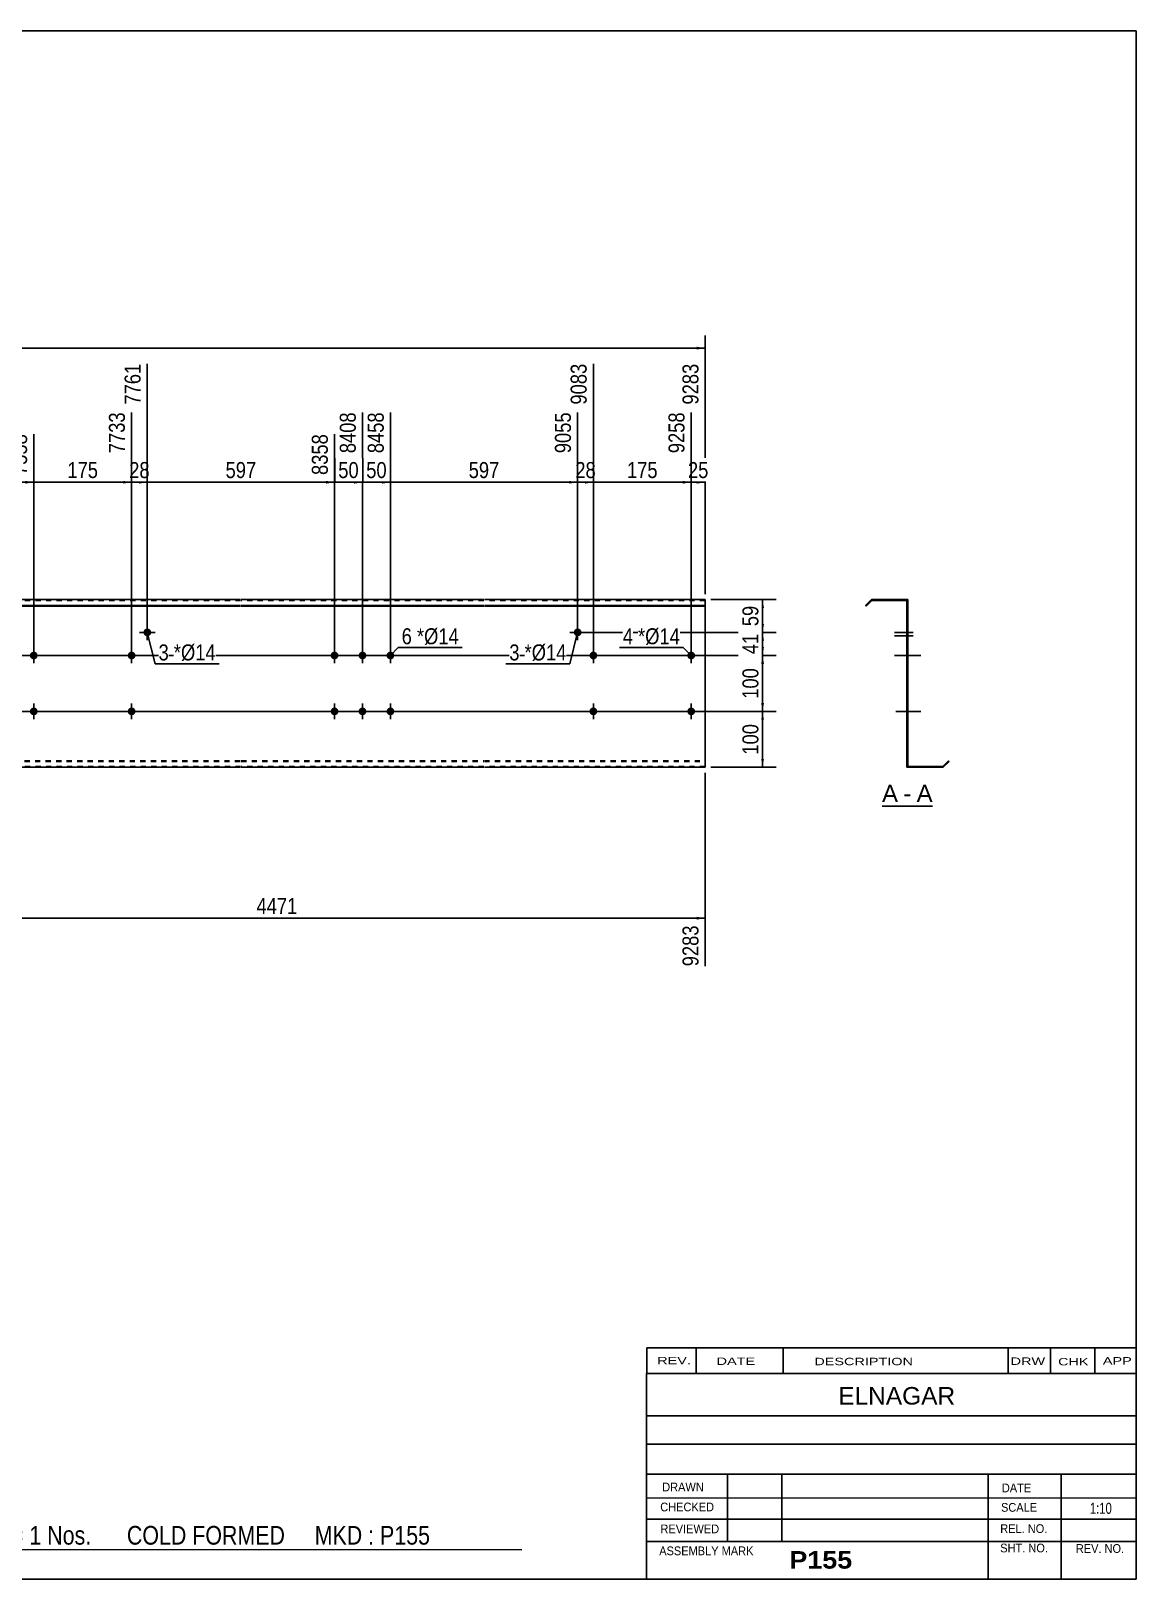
# Model space of a CAD drawing. Header units: millimetres. Extents: x -60 to 343, y -160 to 117.
# Drawn here: x 145.1 to 342.8, y -160.2 to 116.8 of the extents above; entities that cross this region are included whole.
import ezdxf

# ---------------------------------------------------------------- set-up
doc = ezdxf.new("R2010")
doc.units = ezdxf.units.MM
doc.linetypes.add('DXK_LINE_DOT1', pattern=[1.8814, 0.9407, -0.9407])
doc.styles.add('Arial', font='ARIAL.TTF', dxfattribs={"height": 0.2})
doc.styles.add('Arial Bold', font='ARIALBD.TTF', dxfattribs={"height": 0.2})
doc.styles.add('Arial Narrow', font='ARIALN.TTF', dxfattribs={"height": 0.2})

# ---------------------------------------------------------------- blocks, each defined once
blk = doc.blocks.new('Unknown-629092138-2024')
at = {"color": 5, "linetype": 'Continuous'}
for p, q in [((342.8, 116.75), (-57.2, 116.75)), ((-57.2, 116.75), (-57.2, -160.25)), ((342.8, -160.25), (342.8, 116.75)), ((-57.2, -160.25), (342.8, -160.25))]:
    blk.add_line(p, q, dxfattribs=at)
at = {"color": 174, "linetype": 'Continuous', "style": 'Arial'}
blk.add_text('Tekla structures', height=1.9102, rotation=90, dxfattribs=at).set_placement((-57.7, -159.75))
blk = doc.blocks.new('Unknown-629092138-12 - 1239')
at = {"color": 7, "linetype": 'Continuous'}
blk.add_line((297.37, -21.95), (306.4, -21.95), dxfattribs=at)
at = {"color": 0, "linetype": 'Continuous'}
blk.add_wipeout([(300.21, -21.2), (300.21, -18), (297.37, -18), (297.37, -21.2)], dxfattribs=at)
blk.add_wipeout([(302.6, -21.2), (302.6, -18), (301.17, -18), (301.17, -21.2)], dxfattribs=at)
at = {"color": 96, "linetype": 'Continuous', "style": 'Arial'}
blk.add_text('A', height=3.06, dxfattribs=at).set_placement((297.37, -21.2))
at = {"color": 0, "linetype": 'Continuous'}
blk.add_wipeout([(306.4, -21.2), (306.4, -18), (303.56, -18), (303.56, -21.2)], dxfattribs=at)
at = {"color": 96, "linetype": 'Continuous', "style": 'Arial'}
for s, p in [('A', (303.56, -21.2)), ('-', (301.17, -21.2))]:
    blk.add_text(s, height=3.06, dxfattribs=at).set_placement(p)
blk = doc.blocks.new('Bolt-629092138-1223 - 1203')
at = {"linetype": 'Continuous'}
for points in [[(198.73, 5, -1), (200.13, 5, -1)], [(203.73, 5, -1), (205.13, 5, -1)], [(208.73, 5, -1), (210.13, 5, -1)], [(198.73, -5, -1), (200.13, -5, -1)], [(203.73, -5, -1), (205.13, -5, -1)], [(208.73, -5, -1), (210.13, -5, -1)]]:
    blk.add_hatch(color=3, dxfattribs=at).paths.add_polyline_path(points)
at = {"color": 3, "linetype": 'Continuous'}
for p, q in [((199.43, 3.6), (199.43, 6.4)), ((204.43, 3.6), (204.43, 6.4)), ((209.43, 3.6), (209.43, 6.4)), ((198.03, 5), (200.83, 5)), ((203.03, 5), (205.83, 5)), ((208.03, 5), (210.83, 5)), ((198.03, -5), (200.83, -5)), ((199.43, -6.4), (199.43, -3.6)), ((203.03, -5), (205.83, -5)), ((204.43, -6.4), (204.43, -3.6)), ((208.03, -5), (210.83, -5)), ((209.43, -6.4), (209.43, -3.6))]:
    blk.add_line(p, q, dxfattribs=at)
blk = doc.blocks.new('Part-629092138-1218 - 1203')
at = {"color": 2, "linetype": 'Continuous'}
for p, q in [((0, -15), (0, 15)), ((15.6, 15), (0, 15)), ((0, 13.94), (15.6, 13.94)), ((59.09, 15), (15.7, 15)), ((15.7, 13.94), (59.09, 13.94)), ((96.13, 15), (59.19, 15)), ((59.19, 13.94), (96.13, 13.94)), ((128.83, 15), (96.23, 15)), ((96.23, 13.94), (128.83, 13.94)), ((182.63, 15), (128.93, 15)), ((128.93, 13.94), (182.63, 13.94)), ((226.13, 15), (182.73, 15)), ((182.73, 13.94), (226.13, 13.94)), ((265.73, 15), (226.23, 15)), ((226.23, 13.94), (265.73, 13.94)), ((265.73, 15), (265.73, -15)), ((0, 13.83), (15.6, 13.83)), ((15.7, 13.83), (59.09, 13.83)), ((59.19, 13.83), (96.13, 13.83)), ((96.23, 13.83), (128.83, 13.83)), ((128.93, 13.83), (182.63, 13.83)), ((182.73, 13.83), (226.13, 13.83)), ((226.23, 13.83), (265.73, 13.83)), ((15.6, -15), (0, -15)), ((59.09, -15), (15.7, -15)), ((96.13, -15), (59.19, -15)), ((128.83, -15), (96.23, -15)), ((182.63, -15), (128.93, -15)), ((226.13, -15), (182.73, -15)), ((265.73, -15), (226.23, -15))]:
    blk.add_line(p, q, dxfattribs=at)
at = {"color": 7, "linetype": 'DXK_LINE_DOT1'}
for p, q in [((15.6, 14.85), (0, 14.85)), ((59.09, 14.85), (15.7, 14.85)), ((96.13, 14.85), (59.19, 14.85)), ((128.83, 14.85), (96.23, 14.85)), ((182.63, 14.85), (128.93, 14.85)), ((226.13, 14.85), (182.73, 14.85)), ((265.73, 14.85), (226.23, 14.85)), ((0, -13.83), (15.6, -13.83)), ((15.7, -13.83), (59.09, -13.83)), ((59.19, -13.83), (96.13, -13.83)), ((96.23, -13.83), (128.83, -13.83)), ((128.93, -13.83), (182.63, -13.83)), ((182.73, -13.83), (226.13, -13.83)), ((226.23, -13.83), (265.73, -13.83)), ((0, -13.94), (15.6, -13.94)), ((15.6, -14.85), (0, -14.85)), ((15.7, -13.94), (59.09, -13.94)), ((59.09, -14.85), (15.7, -14.85)), ((59.19, -13.94), (96.13, -13.94)), ((96.13, -14.85), (59.19, -14.85)), ((96.23, -13.94), (128.83, -13.94)), ((128.83, -14.85), (96.23, -14.85)), ((128.93, -13.94), (182.63, -13.94)), ((182.63, -14.85), (128.93, -14.85)), ((182.73, -13.94), (226.13, -13.94)), ((226.13, -14.85), (182.73, -14.85)), ((226.23, -13.94), (265.73, -13.94)), ((265.73, -14.85), (226.23, -14.85))]:
    blk.add_line(p, q, dxfattribs=at)
blk = doc.blocks.new('Bolt-629092138-1224 - 1203')
at = {"linetype": 'Continuous'}
blk.add_hatch(color=3, dxfattribs=at).paths.add_polyline_path([(165.24, 9.14, -1), (166.64, 9.14, -1)])
at = {"color": 3, "linetype": 'Continuous'}
for p, q in [((164.54, 9.14), (167.34, 9.14)), ((165.94, 7.74), (165.94, 10.54))]:
    blk.add_line(p, q, dxfattribs=at)
blk = doc.blocks.new('Bolt-629092138-1225 - 1203')
at = {"linetype": 'Continuous'}
blk.add_hatch(color=3, dxfattribs=at).paths.add_polyline_path([(162.43, 5, -1), (163.83, 5, -1)])
at = {"color": 3, "linetype": 'Continuous'}
for p, q in [((163.13, 3.6), (163.13, 6.4)), ((161.73, 5), (164.53, 5))]:
    blk.add_line(p, q, dxfattribs=at)
blk = doc.blocks.new('Bolt-629092138-1226 - 1203')
at = {"linetype": 'Continuous'}
blk.add_hatch(color=3, dxfattribs=at).paths.add_polyline_path([(163.83, -5, -1), (162.43, -5, -1)])
at = {"color": 3, "linetype": 'Continuous'}
for p, q in [((164.53, -5), (161.73, -5)), ((163.13, -3.6), (163.13, -6.4))]:
    blk.add_line(p, q, dxfattribs=at)
blk = doc.blocks.new('Bolt-629092138-1227 - 1203')
at = {"linetype": 'Continuous'}
blk.add_hatch(color=3, dxfattribs=at).paths.add_polyline_path([(242.22, 9.14, -1), (243.62, 9.14, -1)])
at = {"color": 3, "linetype": 'Continuous'}
for p, q in [((241.52, 9.14), (244.32, 9.14)), ((242.92, 7.74), (242.92, 10.54))]:
    blk.add_line(p, q, dxfattribs=at)
blk = doc.blocks.new('Bolt-629092138-1228 - 1203')
at = {"linetype": 'Continuous'}
blk.add_hatch(color=3, dxfattribs=at).paths.add_polyline_path([(245.03, 5, -1), (246.43, 5, -1)])
at = {"color": 3, "linetype": 'Continuous'}
for p, q in [((245.73, 3.6), (245.73, 6.4)), ((244.33, 5), (247.13, 5))]:
    blk.add_line(p, q, dxfattribs=at)
blk = doc.blocks.new('Bolt-629092138-1229 - 1203')
at = {"linetype": 'Continuous'}
blk.add_hatch(color=3, dxfattribs=at).paths.add_polyline_path([(246.43, -5, -1), (245.03, -5, -1)])
at = {"color": 3, "linetype": 'Continuous'}
for p, q in [((247.13, -5), (244.33, -5)), ((245.73, -3.6), (245.73, -6.4))]:
    blk.add_line(p, q, dxfattribs=at)
blk = doc.blocks.new('Bolt-629092138-1230 - 1203')
at = {"linetype": 'Continuous'}
for points in [[(144.93, 5, -1), (146.33, 5, -1)], [(262.53, 5, -1), (263.93, 5, -1)]]:
    blk.add_hatch(color=3, dxfattribs=at).paths.add_polyline_path(points)
at = {"color": 3, "linetype": 'Continuous'}
for p, q in [((145.63, 3.6), (145.63, 6.4)), ((263.23, 3.6), (263.23, 6.4)), ((147.03, 5), (144.23, 5)), ((264.63, 5), (261.83, 5))]:
    blk.add_line(p, q, dxfattribs=at)
blk = doc.blocks.new('Bolt-629092138-1231 - 1203')
at = {"linetype": 'Continuous'}
for points in [[(144.93, -5, -1), (146.33, -5, -1)], [(262.53, -5, -1), (263.93, -5, -1)]]:
    blk.add_hatch(color=3, dxfattribs=at).paths.add_polyline_path(points)
at = {"color": 3, "linetype": 'Continuous'}
for p, q in [((147.03, -5), (144.23, -5)), ((145.63, -6.4), (145.63, -3.6)), ((264.63, -5), (261.83, -5)), ((263.23, -6.4), (263.23, -3.6))]:
    blk.add_line(p, q, dxfattribs=at)
blk = doc.blocks.new('Part-629092138-1241 - 1239')
at = {"color": 2, "linetype": 'Continuous'}
for p, q in [((295.46, 15), (294.4, 13.94)), ((294.4, 13.94), (294.51, 13.83)), ((294.51, 13.83), (295.52, 14.85)), ((295.46, 15), (301.96, 15)), ((295.52, 14.85), (301.81, 14.85)), ((301.81, 14.85), (301.81, -15)), ((301.96, -14.85), (301.96, 15)), ((309.27, -13.83), (308.25, -14.85)), ((309.37, -13.94), (309.27, -13.83)), ((308.31, -15), (301.81, -15)), ((308.25, -14.85), (301.96, -14.85)), ((308.31, -15), (309.37, -13.94))]:
    blk.add_line(p, q, dxfattribs=at)
blk = doc.blocks.new('Bolt-629092138-1242 - 1239')
at = {"linetype": 'Continuous'}
for points in [[(301.81, 5.7), (301.81, 4.3), (301.96, 4.3), (301.96, 5.7)], [(301.81, 5.7), (301.81, 4.3), (301.96, 4.3), (301.96, 5.7)], [(301.81, 5.7), (301.81, 4.3), (301.96, 4.3), (301.96, 5.7)], [(301.81, -4.3), (301.81, -5.7), (301.96, -5.7), (301.96, -4.3)], [(301.81, -4.3), (301.81, -5.7), (301.96, -5.7), (301.96, -4.3)], [(301.81, -4.3), (301.81, -5.7), (301.96, -5.7), (301.96, -4.3)]]:
    blk.add_hatch(color=3, dxfattribs=at).paths.add_polyline_path(points)
at = {"color": 3, "linetype": 'Continuous'}
for p, q in [((301.96, 5.7), (301.81, 5.7)), ((301.96, 5.7), (301.81, 5.7)), ((301.96, 5.7), (301.81, 5.7)), ((303.26, 5), (299.96, 5)), ((303.26, 5), (299.96, 5)), ((303.26, 5), (299.96, 5)), ((301.96, 4.3), (301.81, 4.3)), ((301.96, 4.3), (301.81, 4.3)), ((301.96, 4.3), (301.81, 4.3)), ((303.26, -5), (299.96, -5)), ((303.26, -5), (299.96, -5)), ((303.26, -5), (299.96, -5)), ((301.96, -4.3), (301.81, -4.3)), ((301.96, -4.3), (301.81, -4.3)), ((301.96, -4.3), (301.81, -4.3)), ((301.96, -5.7), (301.81, -5.7)), ((301.96, -5.7), (301.81, -5.7)), ((301.96, -5.7), (301.81, -5.7))]:
    blk.add_line(p, q, dxfattribs=at)
blk = doc.blocks.new('Bolt-629092138-1243 - 1239')
at = {"linetype": 'Continuous'}
blk.add_hatch(color=3, dxfattribs=at).paths.add_polyline_path([(301.81, 9.23), (301.81, 7.83), (301.96, 7.83), (301.96, 9.23)])
at = {"color": 3, "linetype": 'Continuous'}
for p, q in [((302.91, 8.53), (299.61, 8.53)), ((301.96, 9.23), (301.81, 9.23)), ((301.96, 7.83), (301.81, 7.83))]:
    blk.add_line(p, q, dxfattribs=at)
blk = doc.blocks.new('Bolt-629092138-1244 - 1239')
at = {"linetype": 'Continuous'}
blk.add_hatch(color=3, dxfattribs=at).paths.add_polyline_path([(301.81, 5.7), (301.81, 4.3), (301.96, 4.3), (301.96, 5.7)])
at = {"color": 3, "linetype": 'Continuous'}
for p, q in [((301.96, 5.7), (301.81, 5.7)), ((302.91, 5), (299.61, 5)), ((301.96, 4.3), (301.81, 4.3))]:
    blk.add_line(p, q, dxfattribs=at)
blk = doc.blocks.new('Bolt-629092138-1245 - 1239')
at = {"linetype": 'Continuous'}
blk.add_hatch(color=3, dxfattribs=at).paths.add_polyline_path([(301.96, -5.7), (301.96, -4.3), (301.81, -4.3), (301.81, -5.7)])
at = {"color": 3, "linetype": 'Continuous'}
for p, q in [((301.96, -4.3), (301.81, -4.3)), ((302.76, -5), (301.81, -5)), ((301.96, -5.7), (301.81, -5.7))]:
    blk.add_line(p, q, dxfattribs=at)
blk = doc.blocks.new('Bolt-629092138-1246 - 1239')
at = {"linetype": 'Continuous'}
for points in [[(301.81, 5.7), (301.81, 4.3), (301.96, 4.3), (301.96, 5.7)], [(301.81, 5.7), (301.81, 4.3), (301.96, 4.3), (301.96, 5.7)], [(301.81, 5.7), (301.81, 4.3), (301.96, 4.3), (301.96, 5.7)], [(301.81, -4.3), (301.81, -5.7), (301.96, -5.7), (301.96, -4.3)], [(301.81, -4.3), (301.81, -5.7), (301.96, -5.7), (301.96, -4.3)], [(301.81, -4.3), (301.81, -5.7), (301.96, -5.7), (301.96, -4.3)]]:
    blk.add_hatch(color=3, dxfattribs=at).paths.add_polyline_path(points)
at = {"color": 3, "linetype": 'Continuous'}
for p, q in [((301.96, 5.7), (301.81, 5.7)), ((301.96, 5.7), (301.81, 5.7)), ((301.96, 5.7), (301.81, 5.7)), ((303.26, 5), (299.96, 5)), ((303.26, 5), (299.96, 5)), ((303.26, 5), (299.96, 5)), ((301.96, 4.3), (301.81, 4.3)), ((301.96, 4.3), (301.81, 4.3)), ((301.96, 4.3), (301.81, 4.3)), ((303.26, -5), (299.96, -5)), ((303.26, -5), (299.96, -5)), ((303.26, -5), (299.96, -5)), ((301.96, -4.3), (301.81, -4.3)), ((301.96, -4.3), (301.81, -4.3)), ((301.96, -4.3), (301.81, -4.3)), ((301.96, -5.7), (301.81, -5.7)), ((301.96, -5.7), (301.81, -5.7)), ((301.96, -5.7), (301.81, -5.7))]:
    blk.add_line(p, q, dxfattribs=at)
blk = doc.blocks.new('Bolt-629092138-1247 - 1239')
at = {"linetype": 'Continuous'}
blk.add_hatch(color=3, dxfattribs=at).paths.add_polyline_path([(301.81, 9.84), (301.81, 8.44), (301.96, 8.44), (301.96, 9.84)])
at = {"color": 3, "linetype": 'Continuous'}
for p, q in [((302.91, 9.14), (299.61, 9.14)), ((301.96, 9.84), (301.81, 9.84)), ((301.96, 8.44), (301.81, 8.44))]:
    blk.add_line(p, q, dxfattribs=at)
blk = doc.blocks.new('Bolt-629092138-1248 - 1239')
at = {"linetype": 'Continuous'}
blk.add_hatch(color=3, dxfattribs=at).paths.add_polyline_path([(301.81, 5.7), (301.81, 4.3), (301.96, 4.3), (301.96, 5.7)])
at = {"color": 3, "linetype": 'Continuous'}
for p, q in [((301.96, 5.7), (301.81, 5.7)), ((302.91, 5), (299.61, 5)), ((301.96, 4.3), (301.81, 4.3))]:
    blk.add_line(p, q, dxfattribs=at)
blk = doc.blocks.new('Bolt-629092138-1249 - 1239')
at = {"linetype": 'Continuous'}
blk.add_hatch(color=3, dxfattribs=at).paths.add_polyline_path([(301.96, -5.7), (301.96, -4.3), (301.81, -4.3), (301.81, -5.7)])
at = {"color": 3, "linetype": 'Continuous'}
for p, q in [((301.96, -4.3), (301.81, -4.3)), ((302.76, -5), (301.81, -5)), ((301.96, -5.7), (301.81, -5.7))]:
    blk.add_line(p, q, dxfattribs=at)
blk = doc.blocks.new('Bolt-629092138-1250 - 1239')
at = {"linetype": 'Continuous'}
blk.add_hatch(color=3, dxfattribs=at).paths.add_polyline_path([(301.81, 9.84), (301.81, 8.44), (301.96, 8.44), (301.96, 9.84)])
at = {"color": 3, "linetype": 'Continuous'}
for p, q in [((302.91, 9.14), (299.61, 9.14)), ((301.96, 9.84), (301.81, 9.84)), ((301.96, 8.44), (301.81, 8.44))]:
    blk.add_line(p, q, dxfattribs=at)
blk = doc.blocks.new('Bolt-629092138-1251 - 1239')
at = {"linetype": 'Continuous'}
blk.add_hatch(color=3, dxfattribs=at).paths.add_polyline_path([(301.81, 5.7), (301.81, 4.3), (301.96, 4.3), (301.96, 5.7)])
at = {"color": 3, "linetype": 'Continuous'}
for p, q in [((301.96, 5.7), (301.81, 5.7)), ((302.91, 5), (299.61, 5)), ((301.96, 4.3), (301.81, 4.3))]:
    blk.add_line(p, q, dxfattribs=at)
blk = doc.blocks.new('Bolt-629092138-1252 - 1239')
at = {"linetype": 'Continuous'}
blk.add_hatch(color=3, dxfattribs=at).paths.add_polyline_path([(301.96, -5.7), (301.96, -4.3), (301.81, -4.3), (301.81, -5.7)])
at = {"color": 3, "linetype": 'Continuous'}
for p, q in [((301.96, -4.3), (301.81, -4.3)), ((302.76, -5), (301.81, -5)), ((301.96, -5.7), (301.81, -5.7))]:
    blk.add_line(p, q, dxfattribs=at)
blk = doc.blocks.new('Bolt-629092138-1253 - 1239')
at = {"linetype": 'Continuous'}
blk.add_hatch(color=3, dxfattribs=at).paths.add_polyline_path([(301.81, 5.7), (301.81, 4.3), (301.96, 4.3), (301.96, 5.7)])
blk.add_hatch(color=3, dxfattribs=at).paths.add_polyline_path([(301.81, 5.7), (301.81, 4.3), (301.96, 4.3), (301.96, 5.7)])
at = {"color": 3, "linetype": 'Continuous'}
for p, q in [((301.81, 5.7), (301.96, 5.7)), ((301.81, 5.7), (301.96, 5.7)), ((301.01, 5), (304.31, 5)), ((301.01, 5), (304.31, 5)), ((301.81, 4.3), (301.96, 4.3)), ((301.81, 4.3), (301.96, 4.3))]:
    blk.add_line(p, q, dxfattribs=at)
blk = doc.blocks.new('Bolt-629092138-1254 - 1239')
at = {"linetype": 'Continuous'}
blk.add_hatch(color=3, dxfattribs=at).paths.add_polyline_path([(301.81, -4.3), (301.81, -5.7), (301.96, -5.7), (301.96, -4.3)])
blk.add_hatch(color=3, dxfattribs=at).paths.add_polyline_path([(301.81, -4.3), (301.81, -5.7), (301.96, -5.7), (301.96, -4.3)])
at = {"color": 3, "linetype": 'Continuous'}
for p, q in [((301.01, -5), (304.31, -5)), ((301.01, -5), (304.31, -5)), ((301.81, -4.3), (301.96, -4.3)), ((301.81, -4.3), (301.96, -4.3)), ((301.81, -5.7), (301.96, -5.7)), ((301.81, -5.7), (301.96, -5.7))]:
    blk.add_line(p, q, dxfattribs=at)
blk = doc.blocks.new('Bolt-629092138-1255 - 1239')
at = {"linetype": 'Continuous'}
for points in [[(301.96, 4.3), (301.96, 5.7), (301.81, 5.7), (301.81, 4.3)], [(301.96, -5.7), (301.96, -4.3), (301.81, -4.3), (301.81, -5.7)]]:
    blk.add_hatch(color=3, dxfattribs=at).paths.add_polyline_path(points)
at = {"color": 3, "linetype": 'Continuous'}
for p, q in [((301.96, 5.7), (301.81, 5.7)), ((301.96, 5), (299.81, 5)), ((301.96, 4.3), (301.81, 4.3)), ((301.96, -5), (299.81, -5)), ((301.96, -4.3), (301.81, -4.3)), ((301.96, -5.7), (301.81, -5.7))]:
    blk.add_line(p, q, dxfattribs=at)
blk = doc.blocks.new('StraightDimension-629092138-1279 - 1203')
at = {"linetype": 'Continuous'}
blk.add_hatch(color=7, dxfattribs=at).paths.add_polyline_path([(144.13, 36.25), (145.63, 36), (144.13, 35.75)])
at = {"color": 7, "linetype": 'Continuous'}
for p, q in [((79.44, -4), (79.44, 57.21)), ((145.63, 6), (145.63, 44.61)), ((79.44, 36), (145.63, 36))]:
    blk.add_line(p, q, dxfattribs=at)
at = {"color": 0, "linetype": 'Continuous'}
blk.add_wipeout([(145.03, 45.21), (140.83, 45.21), (140.83, 36.7), (145.03, 36.7)], dxfattribs=at)
at = {"color": 0}
blk.add_wipeout([(116.79, 36.15), (116.79, 40.35), (108.28, 40.35), (108.28, 36.15)], dxfattribs=at)
at = {"color": 3, "linetype": 'Continuous', "style": 'Arial Narrow'}
blk.add_text('7558', height=2.863, rotation=90.0002, dxfattribs=at).set_placement((144.43, 37.3))
at = {"color": 3, "style": 'Arial Narrow'}
blk.add_text('6475', height=2.863, dxfattribs=at).set_placement((108.88, 36.75))
blk = doc.blocks.new('StraightDimension-629092138-1353 - 1203')
at = {"linetype": 'Continuous'}
for points in [[(275.75, 3.5), (276, 5), (276.25, 3.5)], [(276.25, -3.5), (276, -5), (275.75, -3.5)]]:
    blk.add_hatch(color=7, dxfattribs=at).paths.add_polyline_path(points)
at = {"color": 7, "linetype": 'Continuous'}
for p, q in [((43.4, 5), (278.4, 5)), ((276, -5), (276, 5)), ((43.4, -5), (278.4, -5))]:
    blk.add_line(p, q, dxfattribs=at)
at = {"color": 0}
blk.add_wipeout([(275.85, 3.34), (271.65, 3.34), (271.65, -3.34), (275.85, -3.34)], dxfattribs=at)
at = {"color": 3, "style": 'Arial Narrow'}
blk.add_text('100', height=2.863, rotation=90.0002, dxfattribs=at).set_placement((275.25, -2.74))
blk = doc.blocks.new('StraightDimension-629092138-1354 - 1203')
at = {"linetype": 'Continuous'}
for points in [[(275.75, -6.5), (276, -5), (276.25, -6.5)], [(276.25, -13.5), (276, -15), (275.75, -13.5)]]:
    blk.add_hatch(color=7, dxfattribs=at).paths.add_polyline_path(points)
at = {"color": 7, "linetype": 'Continuous'}
for p, q in [((43.4, -5), (278.4, -5)), ((276, -15), (276, -5)), ((266.73, -15), (278.4, -15))]:
    blk.add_line(p, q, dxfattribs=at)
at = {"color": 0}
blk.add_wipeout([(275.85, -6.66), (271.65, -6.66), (271.65, -13.34), (275.85, -13.34)], dxfattribs=at)
at = {"color": 3, "style": 'Arial Narrow'}
blk.add_text('100', height=2.863, rotation=90.0002, dxfattribs=at).set_placement((275.25, -12.74))
blk = doc.blocks.new('StraightDimension-629092138-1395 - 1203')
at = {"linetype": 'Continuous'}
for points in [[(1.5, 59.75), (0, 60), (1.5, 60.25)], [(264.23, 60.25), (265.73, 60), (264.23, 59.75)]]:
    blk.add_hatch(color=7, dxfattribs=at).paths.add_polyline_path(points)
at = {"color": 7, "linetype": 'Continuous'}
for p, q in [((0, 16), (0, 62.25)), ((265.73, 16), (265.73, 62.25)), ((0, 60), (265.73, 60))]:
    blk.add_line(p, q, dxfattribs=at)
at = {"color": 0}
blk.add_wipeout([(137.12, 60.15), (137.12, 64.35), (128.61, 64.35), (128.61, 60.15)], dxfattribs=at)
at = {"color": 3, "style": 'Arial Narrow'}
blk.add_text('9283', height=2.863, dxfattribs=at).set_placement((129.21, 60.75))
blk = doc.blocks.new('StraightDimension-629092138-1277 - 1203')
at = {"linetype": 'Continuous'}
blk.add_hatch(color=7, dxfattribs=at).paths.add_polyline_path([(164.44, 36.25), (165.94, 36), (164.44, 35.75)])
at = {"color": 7, "linetype": 'Continuous'}
for p, q in [((165.94, 10.14), (165.94, 57.21)), ((163.13, 6), (163.13, 48.51)), ((163.13, 36), (165.94, 36))]:
    blk.add_line(p, q, dxfattribs=at)
at = {"color": 0, "linetype": 'Continuous'}
blk.add_wipeout([(165.34, 57.81), (161.14, 57.81), (161.14, 49.3), (165.34, 49.3)], dxfattribs=at)
at = {"color": 0}
blk.add_wipeout([(166.96, 36.15), (166.96, 40.35), (162.1, 40.35), (162.1, 36.15)], dxfattribs=at)
at = {"color": 3, "linetype": 'Continuous', "style": 'Arial Narrow'}
blk.add_text('7761', height=2.863, rotation=90.0002, dxfattribs=at).set_placement((164.74, 49.9))
at = {"color": 3, "style": 'Arial Narrow'}
blk.add_text('28', height=2.863, dxfattribs=at).set_placement((162.7, 36.75))
blk = doc.blocks.new('StraightDimension-629092138-1274 - 1203')
at = {"linetype": 'Continuous'}
blk.add_hatch(color=7, dxfattribs=at).paths.add_polyline_path([(207.93, 36.25), (209.43, 36), (207.93, 35.75)])
at = {"color": 7, "linetype": 'Continuous'}
for p, q in [((204.43, 6), (204.43, 48.51)), ((209.43, 6), (209.43, 48.51)), ((204.43, 36), (209.43, 36))]:
    blk.add_line(p, q, dxfattribs=at)
at = {"color": 0}
blk.add_wipeout([(209.36, 36.15), (209.36, 40.35), (204.5, 40.35), (204.5, 36.15)], dxfattribs=at)
at = {"color": 0, "linetype": 'Continuous'}
blk.add_wipeout([(208.83, 49.11), (204.63, 49.11), (204.63, 40.6), (208.83, 40.6)], dxfattribs=at)
at = {"color": 3, "linetype": 'Continuous', "style": 'Arial Narrow'}
blk.add_text('8458', height=2.863, rotation=90.0002, dxfattribs=at).set_placement((208.23, 41.2))
at = {"color": 3, "style": 'Arial Narrow'}
blk.add_text('50', height=2.863, dxfattribs=at).set_placement((205.1, 36.75))
blk = doc.blocks.new('StraightDimension-629092138-1351 - 1203')
at = {"linetype": 'Continuous'}
for points in [[(275.75, 13.5), (276, 15), (276.25, 13.5)], [(276.25, 10.64), (276, 9.14), (275.75, 10.64)]]:
    blk.add_hatch(color=7, dxfattribs=at).paths.add_polyline_path(points)
at = {"color": 7, "linetype": 'Continuous'}
for p, q in [((266.73, 15), (278.4, 15)), ((276, 9.14), (276, 15)), ((243.92, 9.14), (278.4, 9.14))]:
    blk.add_line(p, q, dxfattribs=at)
at = {"color": 0}
blk.add_wipeout([(275.85, 14.5), (271.65, 14.5), (271.65, 9.64), (275.85, 9.64)], dxfattribs=at)
at = {"color": 3, "style": 'Arial Narrow'}
blk.add_text('59', height=2.863, rotation=90.0002, dxfattribs=at).set_placement((275.25, 10.24))
blk = doc.blocks.new('StraightDimension-629092138-1272 - 1203')
at = {"linetype": 'Continuous'}
blk.add_hatch(color=7, dxfattribs=at).paths.add_polyline_path([(244.23, 36.25), (245.73, 36), (244.23, 35.75)])
at = {"color": 7, "linetype": 'Continuous'}
for p, q in [((245.73, 6), (245.73, 57.21)), ((242.92, 10.14), (242.92, 48.51)), ((242.92, 36), (245.73, 36))]:
    blk.add_line(p, q, dxfattribs=at)
at = {"color": 0, "linetype": 'Continuous'}
blk.add_wipeout([(245.13, 57.81), (240.93, 57.81), (240.93, 49.3), (245.13, 49.3)], dxfattribs=at)
at = {"color": 0}
blk.add_wipeout([(246.75, 36.15), (246.75, 40.35), (241.9, 40.35), (241.9, 36.15)], dxfattribs=at)
at = {"color": 3, "linetype": 'Continuous', "style": 'Arial Narrow'}
blk.add_text('9083', height=2.863, rotation=90.0002, dxfattribs=at).set_placement((244.53, 49.9))
at = {"color": 3, "style": 'Arial Narrow'}
blk.add_text('28', height=2.863, dxfattribs=at).set_placement((242.5, 36.75))
blk = doc.blocks.new('StraightDimension-629092138-1270 - 1203')
at = {"linetype": 'Continuous'}
blk.add_hatch(color=7, dxfattribs=at).paths.add_polyline_path([(264.23, 36.25), (265.73, 36), (264.23, 35.75)])
at = {"color": 7, "linetype": 'Continuous'}
for p, q in [((265.73, 16), (265.73, 57.21)), ((263.23, 6), (263.23, 48.51)), ((263.23, 36), (265.73, 36))]:
    blk.add_line(p, q, dxfattribs=at)
at = {"color": 0, "linetype": 'Continuous'}
blk.add_wipeout([(265.13, 57.81), (260.93, 57.81), (260.93, 49.3), (265.13, 49.3)], dxfattribs=at)
at = {"color": 0}
blk.add_wipeout([(266.91, 36.15), (266.91, 40.35), (262.05, 40.35), (262.05, 36.15)], dxfattribs=at)
at = {"color": 3, "linetype": 'Continuous', "style": 'Arial Narrow'}
blk.add_text('9283', height=2.863, rotation=90.0002, dxfattribs=at).set_placement((264.53, 49.9))
at = {"color": 3, "style": 'Arial Narrow'}
blk.add_text('25', height=2.863, dxfattribs=at).set_placement((262.65, 36.75))
blk = doc.blocks.new('StraightDimension-629092138-1271 - 1203')
at = {"linetype": 'Continuous'}
blk.add_hatch(color=7, dxfattribs=at).paths.add_polyline_path([(261.73, 36.25), (263.23, 36), (261.73, 35.75)])
at = {"color": 7, "linetype": 'Continuous'}
for p, q in [((245.73, 6), (245.73, 57.21)), ((263.23, 6), (263.23, 48.51)), ((245.73, 36), (263.23, 36))]:
    blk.add_line(p, q, dxfattribs=at)
at = {"color": 0}
blk.add_wipeout([(257.82, 36.15), (257.82, 40.35), (251.14, 40.35), (251.14, 36.15)], dxfattribs=at)
at = {"color": 0, "linetype": 'Continuous'}
blk.add_wipeout([(262.63, 49.11), (258.43, 49.11), (258.43, 40.6), (262.63, 40.6)], dxfattribs=at)
at = {"color": 3, "linetype": 'Continuous', "style": 'Arial Narrow'}
blk.add_text('9258', height=2.863, rotation=90.0002, dxfattribs=at).set_placement((262.03, 41.2))
at = {"color": 3, "style": 'Arial Narrow'}
blk.add_text('175', height=2.863, dxfattribs=at).set_placement((251.74, 36.75))
blk = doc.blocks.new('StraightDimension-629092138-1273 - 1203')
at = {"linetype": 'Continuous'}
blk.add_hatch(color=7, dxfattribs=at).paths.add_polyline_path([(241.42, 36.25), (242.92, 36), (241.42, 35.75)])
at = {"color": 7, "linetype": 'Continuous'}
for p, q in [((209.43, 6), (209.43, 48.51)), ((242.92, 10.14), (242.92, 48.51)), ((209.43, 36), (242.92, 36))]:
    blk.add_line(p, q, dxfattribs=at)
at = {"color": 0, "linetype": 'Continuous'}
blk.add_wipeout([(242.32, 49.11), (238.12, 49.11), (238.12, 40.6), (242.32, 40.6)], dxfattribs=at)
at = {"color": 0}
blk.add_wipeout([(229.52, 36.15), (229.52, 40.35), (222.83, 40.35), (222.83, 36.15)], dxfattribs=at)
at = {"color": 3, "linetype": 'Continuous', "style": 'Arial Narrow'}
blk.add_text('9055', height=2.863, rotation=90.0002, dxfattribs=at).set_placement((241.72, 41.2))
at = {"color": 3, "style": 'Arial Narrow'}
blk.add_text('597', height=2.863, dxfattribs=at).set_placement((223.43, 36.75))
blk = doc.blocks.new('StraightDimension-629092138-1275 - 1203')
at = {"linetype": 'Continuous'}
blk.add_hatch(color=7, dxfattribs=at).paths.add_polyline_path([(202.93, 36.25), (204.43, 36), (202.93, 35.75)])
at = {"color": 7, "linetype": 'Continuous'}
for p, q in [((204.43, 6), (204.43, 48.51)), ((199.43, 6), (199.43, 44.61)), ((199.43, 36), (204.43, 36))]:
    blk.add_line(p, q, dxfattribs=at)
at = {"color": 0}
blk.add_wipeout([(204.36, 36.15), (204.36, 40.35), (199.5, 40.35), (199.5, 36.15)], dxfattribs=at)
at = {"color": 0, "linetype": 'Continuous'}
blk.add_wipeout([(203.83, 49.11), (199.63, 49.11), (199.63, 40.6), (203.83, 40.6)], dxfattribs=at)
at = {"color": 3, "linetype": 'Continuous', "style": 'Arial Narrow'}
blk.add_text('8408', height=2.863, rotation=90.0002, dxfattribs=at).set_placement((203.23, 41.2))
at = {"color": 3, "style": 'Arial Narrow'}
blk.add_text('50', height=2.863, dxfattribs=at).set_placement((200.1, 36.75))
blk = doc.blocks.new('StraightDimension-629092138-1276 - 1203')
at = {"linetype": 'Continuous'}
blk.add_hatch(color=7, dxfattribs=at).paths.add_polyline_path([(197.93, 36.25), (199.43, 36), (197.93, 35.75)])
at = {"color": 7, "linetype": 'Continuous'}
for p, q in [((165.94, 10.14), (165.94, 57.21)), ((199.43, 6), (199.43, 44.61)), ((165.94, 36), (199.43, 36))]:
    blk.add_line(p, q, dxfattribs=at)
at = {"color": 0, "linetype": 'Continuous'}
blk.add_wipeout([(198.83, 45.21), (194.63, 45.21), (194.63, 36.7), (198.83, 36.7)], dxfattribs=at)
at = {"color": 0}
blk.add_wipeout([(186.02, 36.15), (186.02, 40.35), (179.34, 40.35), (179.34, 36.15)], dxfattribs=at)
at = {"color": 3, "linetype": 'Continuous', "style": 'Arial Narrow'}
blk.add_text('8358', height=2.863, rotation=90.0002, dxfattribs=at).set_placement((198.23, 37.3))
at = {"color": 3, "style": 'Arial Narrow'}
blk.add_text('597', height=2.863, dxfattribs=at).set_placement((179.94, 36.75))
blk = doc.blocks.new('StraightDimension-629092138-1278 - 1203')
at = {"linetype": 'Continuous'}
blk.add_hatch(color=7, dxfattribs=at).paths.add_polyline_path([(161.63, 36.25), (163.13, 36), (161.63, 35.75)])
at = {"color": 7, "linetype": 'Continuous'}
for p, q in [((163.13, 6), (163.13, 48.51)), ((145.63, 6), (145.63, 44.61)), ((145.63, 36), (163.13, 36))]:
    blk.add_line(p, q, dxfattribs=at)
at = {"color": 0}
blk.add_wipeout([(157.72, 36.15), (157.72, 40.35), (151.04, 40.35), (151.04, 36.15)], dxfattribs=at)
at = {"color": 0, "linetype": 'Continuous'}
blk.add_wipeout([(162.53, 49.11), (158.33, 49.11), (158.33, 40.6), (162.53, 40.6)], dxfattribs=at)
at = {"color": 3, "linetype": 'Continuous', "style": 'Arial Narrow'}
blk.add_text('7733', height=2.863, rotation=90.0002, dxfattribs=at).set_placement((161.93, 41.2))
at = {"color": 3, "style": 'Arial Narrow'}
blk.add_text('175', height=2.863, dxfattribs=at).set_placement((151.64, 36.75))
blk = doc.blocks.new('StraightDimension-629092138-1327 - 1203')
at = {"linetype": 'Continuous'}
blk.add_hatch(color=7, dxfattribs=at).paths.add_polyline_path([(264.23, -41.75), (265.73, -42), (264.23, -42.25)])
at = {"color": 7, "linetype": 'Continuous'}
for p, q in [((112.53, -6), (112.53, -50.61)), ((265.73, -16), (265.73, -50.61)), ((112.53, -42), (265.73, -42))]:
    blk.add_line(p, q, dxfattribs=at)
at = {"color": 0}
blk.add_wipeout([(193.39, -41.85), (193.39, -37.65), (184.87, -37.65), (184.87, -41.85)], dxfattribs=at)
at = {"color": 0, "linetype": 'Continuous'}
blk.add_wipeout([(265.13, -42.7), (260.93, -42.7), (260.93, -51.21), (265.13, -51.21)], dxfattribs=at)
at = {"color": 3, "style": 'Arial Narrow'}
blk.add_text('4471', height=2.863, dxfattribs=at).set_placement((185.47, -41.25))
at = {"color": 3, "linetype": 'Continuous', "style": 'Arial Narrow'}
blk.add_text('9283', height=2.863, rotation=90.0002, dxfattribs=at).set_placement((264.53, -50.61))
blk = doc.blocks.new('StraightDimension-629092138-1352 - 1203')
at = {"linetype": 'Continuous'}
for points in [[(275.75, 7.64), (276, 9.14), (276.25, 7.64)], [(276.25, 6.5), (276, 5), (275.75, 6.5)]]:
    blk.add_hatch(color=7, dxfattribs=at).paths.add_polyline_path(points)
at = {"color": 7, "linetype": 'Continuous'}
for p, q in [((243.92, 9.14), (278.4, 9.14)), ((276, 5), (276, 9.14)), ((43.4, 5), (278.4, 5))]:
    blk.add_line(p, q, dxfattribs=at)
at = {"color": 0}
blk.add_wipeout([(275.85, 9.5), (271.65, 9.5), (271.65, 4.64), (275.85, 4.64)], dxfattribs=at)
at = {"color": 3, "style": 'Arial Narrow'}
blk.add_text('41', height=2.863, rotation=90.0002, dxfattribs=at).set_placement((275.25, 5.24))
blk = doc.blocks.new('CBS_CALLOFF-629092138-2089')
at = {"color": 7, "linetype": 'Continuous'}
blk.add_line((116.68, -154.98), (232.91, -155), dxfattribs=at)
at = {"color": 3, "linetype": 'Continuous', "style": 'Arial Narrow'}
blk.add_text('QTY= 1 Nos.      COLD FORMED     MKD : P155', height=3.3405, dxfattribs=at).set_placement((133.68, -154.09))
blk = doc.blocks.new('CBS_NAME_BLOG-629092138-2090')
at = {"color": 7, "linetype": 'Continuous'}
for p, q in [((255.21, -123.5), (342.73, -123.5)), ((255.21, -160.21), (255.21, -123.5)), ((255.21, -131.04), (342.73, -131.04)), ((255.28, -136.09), (342.8, -136.09)), ((255.21, -141.46), (342.73, -141.46)), ((269.73, -153.57), (269.73, -141.47)), ((279.42, -153.54), (279.42, -141.47)), ((316.33, -160.21), (316.33, -141.48)), ((329.38, -160.21), (329.38, -141.47)), ((255.22, -145.76), (342.8, -145.74)), ((255.21, -149.51), (342.73, -149.51)), ((255.21, -153.55), (342.73, -153.55)), ((255.21, -160.25), (342.8, -160.25))]:
    blk.add_line(p, q, dxfattribs=at)
at = {"color": 3, "linetype": 'Continuous', "style": 'Arial'}
blk.add_text('ELNAGAR', height=3.133, dxfattribs=at).set_placement((289.53, -129.03))
at = {"color": 3, "linetype": 'Continuous'}
for s, height, style, width, p in [('DRAWN', 1.566, 'Arial', 0.9, (258.04, -144.57)), ('DATE', 1.566, 'Arial', 0.9, (318.8, -144.73)), ('CHECKED', 1.566, 'Arial', 0.9, (257.69, -148.14)), ('SCALE', 1.566, 'Arial', 0.9, (318.65, -148.21)), ('1:10', 1.957, 'Arial Narrow', 0.9, (334.54, -148.57)), ('REVIEWED', 1.566, 'Arial', 0.9, (257.73, -152.06)), ('REL. NO.', 1.566, 'Arial', 0.9, (318.51, -152.01)), ('ASSEMBLY MARK', 1.5663, 'Arial', 0.9, (257.51, -155.99)), ('SHT. NO.', 1.566, 'Arial', 0.9, (318.51, -155.48)), ('REV. NO.', 1.566, 'Arial', 0.9, (332.03, -155.57)), ('P155', 3.131, 'Arial Bold', 1.1, (280.79, -158.39))]:
    blk.add_text(s, height=height, dxfattribs=dict(at, style=style, width=width)).set_placement(p)
blk = doc.blocks.new('CBS_REVISION-629092138-2091')
at = {"color": 7, "linetype": 'Continuous'}
for p, q in [((255.29, -118.87), (342.79, -118.87)), ((255.29, -118.87), (255.29, -123.5)), ((264.09, -118.87), (264.09, -123.5)), ((279.68, -118.87), (279.68, -123.44)), ((319.94, -118.87), (319.94, -123.5)), ((327.48, -118.87), (327.48, -123.5)), ((335.43, -118.87), (335.43, -123.5)), ((255.29, -123.5), (342.79, -123.5))]:
    blk.add_line(p, q, dxfattribs=at)
at = {"color": 7, "style": 'Arial Narrow', "width": 1.7}
for s, height, p in [('REV.', 1.326, (257.15, -121.82)), ('DATE', 1.326, (267.78, -121.94)), ('DESCRIPTION', 1.3257, (285.26, -121.99)), ('DRW', 1.326, (320.37, -121.93)), ('CHK', 1.326, (328.86, -122.02)), ('APP', 1.326, (336.86, -121.87))]:
    blk.add_text(s, height=height, dxfattribs=at).set_placement(p)
blk = doc.blocks.new('Mark-629092138-1433 - 1203')
at = {"color": 0}
blk.add_wipeout([(213.27, 7.01), (213.27, 10.01), (211.44, 10.01), (211.44, 7.01)], dxfattribs=at)
blk.add_wipeout([(213.27, 7.01), (213.27, 10.01), (211.44, 10.01), (211.44, 7.01)], dxfattribs=at)
at = {"color": 7, "linetype": 'Continuous'}
blk.add_line((209.43, 5), (210.84, 6.41), dxfattribs=at)
at = {"color": 0}
blk.add_wipeout([(215.45, 7.01), (215.45, 10.01), (214.17, 10.01), (214.17, 7.01)], dxfattribs=at)
blk.add_wipeout([(215.45, 7.01), (215.45, 10.01), (214.17, 10.01), (214.17, 7.01)], dxfattribs=at)
at = {"color": 3, "style": 'Arial Narrow'}
blk.add_text('6', height=2.86, dxfattribs=at).set_placement((211.44, 7.01))
at = {"color": 0}
blk.add_wipeout([(221.66, 7.01), (221.66, 10.01), (215.45, 10.01), (215.45, 7.01)], dxfattribs=at)
blk.add_wipeout([(221.66, 7.01), (221.66, 10.01), (215.45, 10.01), (215.45, 7.01)], dxfattribs=at)
at = {"color": 7, "linetype": 'Continuous'}
blk.add_line((210.84, 6.41), (222.26, 6.41), dxfattribs=at)
at = {"color": 3, "style": 'Arial Narrow'}
for s, height, p in [('*', 2.86, (214.17, 7.01)), ('Ø14', 2.863, (215.45, 7.01))]:
    blk.add_text(s, height=height, dxfattribs=at).set_placement(p)
blk = doc.blocks.new('MarkSet-629092138-1428 - 1203')
at = {"color": 0}
blk.add_wipeout([(252.82, 7.01), (252.82, 10.01), (251, 10.01), (251, 7.01)], dxfattribs=at)
blk.add_wipeout([(252.82, 7.01), (252.82, 10.01), (251, 10.01), (251, 7.01)], dxfattribs=at)
blk.add_wipeout([(255, 7.01), (255, 10.01), (253.72, 10.01), (253.72, 7.01)], dxfattribs=at)
blk.add_wipeout([(255, 7.01), (255, 10.01), (253.72, 10.01), (253.72, 7.01)], dxfattribs=at)
at = {"color": 3, "style": 'Arial Narrow'}
blk.add_text('4', height=2.86, dxfattribs=at).set_placement((251, 7.01))
at = {"color": 0}
blk.add_wipeout([(261.22, 7.01), (261.22, 10.01), (255, 10.01), (255, 7.01)], dxfattribs=at)
blk.add_wipeout([(261.22, 7.01), (261.22, 10.01), (255, 10.01), (255, 7.01)], dxfattribs=at)
at = {"color": 7, "linetype": 'Continuous'}
for p in [(250.4, 6.41), (263.23, 5)]:
    blk.add_line(p, (261.82, 6.41), dxfattribs=at)
at = {"color": 3, "style": 'Arial Narrow'}
for s, height, p in [('*', 2.86, (253.72, 7.01)), ('Ø14', 2.863, (255, 7.01))]:
    blk.add_text(s, height=height, dxfattribs=at).set_placement(p)
blk = doc.blocks.new('MarkSet-629092138-1415 - 1203')
at = {"color": 0}
blk.add_wipeout([(169.78, 4.12), (169.78, 7.12), (167.95, 7.12), (167.95, 4.12)], dxfattribs=at)
blk.add_wipeout([(169.78, 4.12), (169.78, 7.12), (167.95, 7.12), (167.95, 4.12)], dxfattribs=at)
at = {"color": 7, "linetype": 'Continuous'}
blk.add_line((165.94, 9.14), (167.35, 3.52), dxfattribs=at)
at = {"color": 0}
blk.add_wipeout([(171.96, 4.12), (171.96, 7.12), (170.68, 7.12), (170.68, 4.12)], dxfattribs=at)
blk.add_wipeout([(171.96, 4.12), (171.96, 7.12), (170.68, 7.12), (170.68, 4.12)], dxfattribs=at)
at = {"color": 3, "style": 'Arial Narrow'}
blk.add_text('3', height=2.86, dxfattribs=at).set_placement((167.95, 4.12))
at = {"color": 0}
blk.add_wipeout([(178.17, 4.12), (178.17, 7.12), (171.96, 7.12), (171.96, 4.12)], dxfattribs=at)
blk.add_wipeout([(178.17, 4.12), (178.17, 7.12), (171.96, 7.12), (171.96, 4.12)], dxfattribs=at)
at = {"color": 7, "linetype": 'Continuous'}
blk.add_line((167.35, 3.52), (178.77, 3.52), dxfattribs=at)
at = {"color": 3, "style": 'Arial Narrow'}
for s, height, p in [('*', 2.86, (170.68, 4.12)), ('Ø14', 2.863, (171.96, 4.12))]:
    blk.add_text(s, height=height, dxfattribs=at).set_placement(p)
blk = doc.blocks.new('MarkSet-629092138-1422 - 1203')
at = {"color": 0}
blk.add_wipeout([(232.52, 4.12), (232.52, 7.12), (230.69, 7.12), (230.69, 4.12)], dxfattribs=at)
blk.add_wipeout([(232.52, 4.12), (232.52, 7.12), (230.69, 7.12), (230.69, 4.12)], dxfattribs=at)
blk.add_wipeout([(234.7, 4.12), (234.7, 7.12), (233.42, 7.12), (233.42, 4.12)], dxfattribs=at)
blk.add_wipeout([(234.7, 4.12), (234.7, 7.12), (233.42, 7.12), (233.42, 4.12)], dxfattribs=at)
at = {"color": 3, "style": 'Arial Narrow'}
blk.add_text('3', height=2.86, dxfattribs=at).set_placement((230.69, 4.12))
at = {"color": 0}
blk.add_wipeout([(240.91, 4.12), (240.91, 7.12), (234.7, 7.12), (234.7, 4.12)], dxfattribs=at)
blk.add_wipeout([(240.91, 4.12), (240.91, 7.12), (234.7, 7.12), (234.7, 4.12)], dxfattribs=at)
at = {"color": 7, "linetype": 'Continuous'}
for p in [(242.92, 9.14), (230.09, 3.52)]:
    blk.add_line(p, (241.51, 3.52), dxfattribs=at)
at = {"color": 3, "style": 'Arial Narrow'}
for s, height, p in [('*', 2.86, (233.42, 4.12)), ('Ø14', 2.863, (234.7, 4.12))]:
    blk.add_text(s, height=height, dxfattribs=at).set_placement(p)

msp = doc.modelspace()

# ---------------------------------------------------------------- block references
for name in ['Unknown-629092138-2024', 'Part-629092138-1218 - 1203', 'Part-629092138-1241 - 1239', 'Bolt-629092138-1224 - 1203', 'Bolt-629092138-1227 - 1203', 'Bolt-629092138-1247 - 1239', 'Bolt-629092138-1250 - 1239', 'Bolt-629092138-1243 - 1239', 'Bolt-629092138-1230 - 1203', 'Bolt-629092138-1225 - 1203', 'Bolt-629092138-1223 - 1203', 'Bolt-629092138-1228 - 1203', 'Bolt-629092138-1244 - 1239', 'Bolt-629092138-1248 - 1239', 'Bolt-629092138-1251 - 1239', 'Bolt-629092138-1255 - 1239', 'Bolt-629092138-1242 - 1239', 'Bolt-629092138-1246 - 1239', 'Bolt-629092138-1253 - 1239', 'Bolt-629092138-1231 - 1203', 'Bolt-629092138-1226 - 1203', 'Bolt-629092138-1229 - 1203', 'Bolt-629092138-1254 - 1239', 'Bolt-629092138-1245 - 1239', 'Bolt-629092138-1249 - 1239', 'Bolt-629092138-1252 - 1239', 'CBS_REVISION-629092138-2091', 'CBS_NAME_BLOG-629092138-2090', 'CBS_CALLOFF-629092138-2089']:
    msp.add_blockref(name, (0, 0))

# ---------------------------------------------------------------- next in the draw order: block references
for name in ['StraightDimension-629092138-1279 - 1203', 'Unknown-629092138-12 - 1239']:
    msp.add_blockref(name, (0, 0))

# ---------------------------------------------------------------- next in the draw order: block references
for name in ['StraightDimension-629092138-1395 - 1203', 'StraightDimension-629092138-1353 - 1203']:
    msp.add_blockref(name, (0, 0))

# ---------------------------------------------------------------- next in the draw order: block references
for name in ['StraightDimension-629092138-1277 - 1203', 'StraightDimension-629092138-1274 - 1203', 'StraightDimension-629092138-1351 - 1203', 'StraightDimension-629092138-1354 - 1203']:
    msp.add_blockref(name, (0, 0))

# ---------------------------------------------------------------- next in the draw order: block references
for name in ['StraightDimension-629092138-1272 - 1203', 'StraightDimension-629092138-1270 - 1203', 'StraightDimension-629092138-1278 - 1203', 'StraightDimension-629092138-1275 - 1203', 'StraightDimension-629092138-1327 - 1203']:
    msp.add_blockref(name, (0, 0))

# ---------------------------------------------------------------- next in the draw order: block references
for name in ['StraightDimension-629092138-1276 - 1203', 'StraightDimension-629092138-1271 - 1203', 'StraightDimension-629092138-1273 - 1203']:
    msp.add_blockref(name, (0, 0))

# ---------------------------------------------------------------- next in the draw order: block references
msp.add_blockref('StraightDimension-629092138-1352 - 1203', (0, 0))

# ---------------------------------------------------------------- next in the draw order: block references
for name in ['MarkSet-629092138-1415 - 1203', 'Mark-629092138-1433 - 1203', 'MarkSet-629092138-1422 - 1203', 'MarkSet-629092138-1428 - 1203']:
    msp.add_blockref(name, (0, 0))

doc.saveas('drawing.dxf')
